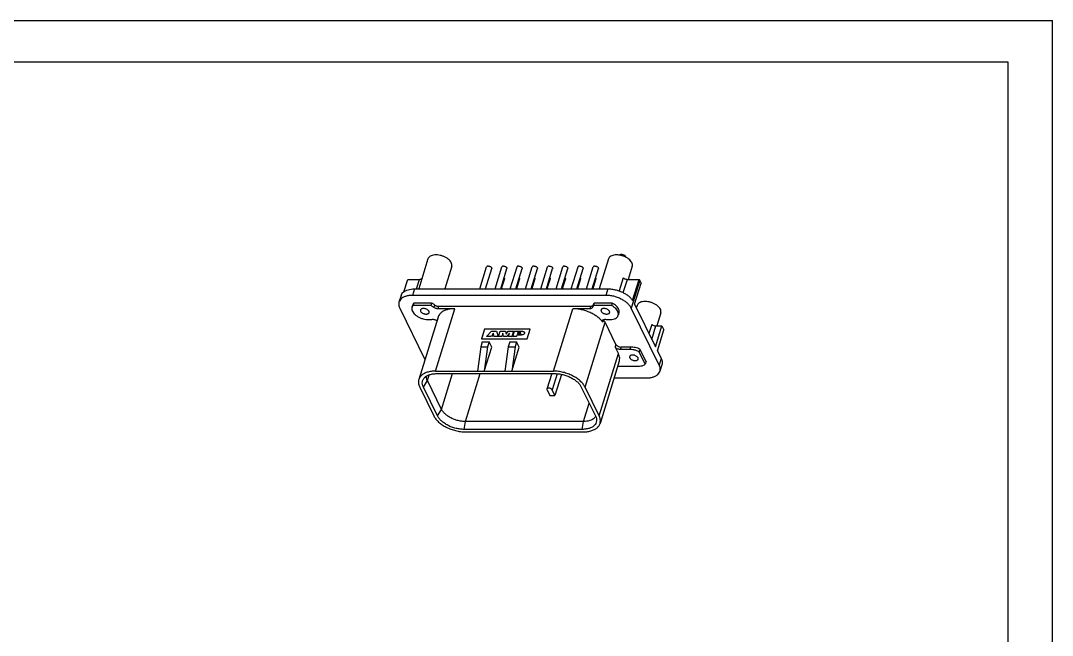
# Model space of a CAD drawing. Extents: x 0 to 420, y 0 to 297.
# Drawn here: x 170.5 to 420, y 148.5 to 297 of the extents above; entities that cross this region are included whole.
import ezdxf

# ---------------------------------------------------------------- set-up
doc = ezdxf.new("R2010")
doc.units = 0
doc.header["$LTSCALE"] = 23.1
doc.layers.get('0').update_dxf_attribs({"linetype": 'CONTINUOUS'})

msp = doc.modelspace()

# ---------------------------------------------------------------- linework, layer by layer
at = {"color": 7, "linetype": 'CONTINUOUS'}
for p, q in [((0, 297), (420, 297)), ((420, 0), (420, 297)), ((17.78, 287.08), (409.21, 287.08)), ((409.21, 287.08), (409.21, 9.23)), ((269, 239.42), (266.77, 232.21)), ((274.74, 237.65), (273.05, 232.21)), ((281.55, 232.21), (283.18, 237.5)), ((282.91, 232.21), (284.43, 237.12)), ((285.23, 232.21), (286.87, 237.5)), ((286.59, 232.21), (288.11, 237.12)), ((288.92, 232.21), (290.55, 237.5)), ((290.28, 232.21), (291.8, 237.12)), ((292.6, 232.21), (294.24, 237.5)), ((293.96, 232.21), (295.48, 237.12)), ((296.29, 232.21), (297.92, 237.5)), ((297.65, 232.21), (299.16, 237.12)), ((299.97, 232.21), (301.61, 237.5)), ((301.33, 232.21), (302.85, 237.12)), ((303.65, 232.21), (305.29, 237.5)), ((305.01, 232.21), (306.53, 237.12)), ((307.34, 232.21), (308.97, 237.5)), ((308.7, 232.21), (310.22, 237.12)), ((312.66, 239.42), (310.43, 232.21)), ((318.4, 237.65), (317.42, 234.5)), ((287.49, 234.63), (286.74, 232.21)), ((291.17, 234.63), (290.42, 232.21)), ((294.86, 234.63), (294.11, 232.21)), ((298.54, 234.63), (297.79, 232.21)), ((302.23, 234.63), (301.48, 232.21)), ((305.91, 234.63), (305.16, 232.21)), ((309.59, 234.63), (308.85, 232.21)), ((316.22, 234.85), (315.25, 231.71)), ((263.17, 231.49), (264.1, 234.5)), ((264.1, 234.5), (266.94, 234.5)), ((265.74, 232.21), (265.25, 230.64)), ((265.74, 232.21), (312.53, 232.21)), ((266.23, 232.21), (266.94, 234.5)), ((312.53, 232.21), (312.04, 230.64)), ((316.23, 231.29), (317.22, 234.5)), ((317.22, 234.5), (320.06, 234.5)), ((320.23, 234.19), (318.17, 227.53)), ((318.48, 229.41), (320.06, 234.5)), ((318.96, 228.48), (320.54, 233.57)), ((320.23, 234.19), (320.54, 233.57)), ((262.49, 230.57), (262, 229.01)), ((312.04, 230.64), (265.25, 230.64)), ((262.17, 227.53), (268.28, 215.1)), ((265.32, 228.34), (265.14, 227.75)), ((265.58, 228.77), (265.39, 228.19)), ((269.71, 228.19), (265.39, 228.19)), ((269.9, 228.77), (265.58, 228.77)), ((269.9, 228.77), (269.71, 228.19)), ((270.6, 228.33), (270.41, 227.74)), ((270.83, 212.33), (275.49, 227.41)), ((271.57, 228), (271.39, 227.41)), ((275.49, 227.41), (271.39, 227.41)), ((271.57, 228), (308.32, 228)), ((299.38, 212.33), (304.04, 227.41)), ((308.14, 227.41), (304.04, 227.41)), ((308.32, 228), (308.14, 227.41)), ((308.97, 228.34), (308.79, 227.74)), ((308.79, 227.74), (308.79, 227.74)), ((309.23, 228.77), (309.05, 228.19)), ((313.37, 228.19), (309.05, 228.19)), ((313.55, 228.77), (309.23, 228.77)), ((313.55, 228.77), (313.37, 228.19)), ((324.92, 213.79), (318.17, 227.53)), ((318.96, 228.48), (324.03, 218.16)), ((319.57, 228.17), (319.39, 227.61)), ((271.46, 225.39), (266.8, 210.31)), ((311.47, 224.73), (311.29, 224.14)), ((315.19, 226.42), (315, 225.83)), ((325.3, 226.4), (324.32, 223.25)), ((282.7, 222.45), (281.98, 220.1)), ((282.71, 222.43), (281.99, 220.09)), ((282.7, 222.45), (282.71, 222.43)), ((293.76, 222.45), (282.7, 222.45)), ((293.75, 222.43), (282.71, 222.43)), ((293.03, 220.1), (293.76, 222.45)), ((306.98, 208.48), (311.82, 224.14)), ((314.46, 218.77), (311.82, 224.14)), ((323.12, 223.6), (322.44, 221.39)), ((323.12, 220), (324.12, 223.25)), ((324.03, 218.16), (325.6, 223.25)), ((324.12, 223.25), (325.6, 223.25)), ((324.49, 217.23), (326.06, 222.32)), ((325.6, 223.25), (326.06, 222.32)), ((281.98, 220.1), (293.03, 220.1)), ((283.16, 220.67), (284.4, 221.97)), ((283.16, 220.67), (283.17, 220.66)), ((284.12, 220.67), (283.16, 220.67)), ((284.13, 220.66), (283.17, 220.66)), ((284.24, 220.81), (284.12, 220.67)), ((284.12, 220.67), (284.13, 220.66)), ((284.24, 220.8), (284.13, 220.66)), ((284.24, 220.81), (284.24, 220.8)), ((285.01, 220.81), (284.24, 220.81)), ((285.01, 220.8), (284.24, 220.8)), ((284.4, 221.97), (285.55, 221.97)), ((284.83, 221.51), (284.51, 221.14)), ((284.51, 221.14), (284.93, 221.14)), ((284.84, 221.49), (284.54, 221.14)), ((284.93, 221.14), (284.83, 221.51)), ((285.04, 220.67), (285.01, 220.81)), ((285.04, 220.67), (285.05, 220.66)), ((286, 220.67), (285.04, 220.67)), ((286, 220.66), (285.05, 220.66)), ((285.55, 221.97), (285.56, 221.95)), ((285.55, 221.97), (286, 220.66)), ((286, 220.67), (286, 220.66)), ((286.04, 220.67), (286.44, 221.97)), ((286.04, 220.67), (286.05, 220.66)), ((286.88, 220.67), (286.04, 220.67)), ((286.89, 220.66), (286.05, 220.66)), ((286.44, 221.97), (287.76, 221.97)), ((287.14, 221.51), (286.88, 220.67)), ((286.88, 220.67), (286.89, 220.66)), ((287.14, 221.48), (286.89, 220.66)), ((287.29, 220.67), (287.14, 221.51)), ((287.29, 220.67), (287.3, 220.66)), ((288.07, 220.67), (287.29, 220.67)), ((288.08, 220.66), (287.3, 220.66)), ((287.76, 221.97), (287.88, 221.3)), ((287.76, 221.97), (287.77, 221.95)), ((287.77, 221.95), (287.88, 221.3)), ((287.88, 221.3), (288.4, 221.97)), ((288.74, 221.51), (288.07, 220.67)), ((288.07, 220.67), (288.08, 220.66)), ((288.73, 221.47), (288.08, 220.66)), ((288.4, 221.97), (289.72, 221.97)), ((288.49, 220.67), (288.74, 221.51)), ((288.49, 220.67), (288.49, 220.66)), ((289.32, 220.67), (288.49, 220.67)), ((289.33, 220.66), (288.49, 220.66)), ((289.72, 221.97), (289.32, 220.67)), ((289.32, 220.67), (289.33, 220.66)), ((289.73, 221.95), (289.33, 220.66)), ((289.55, 220.67), (289.95, 221.97)), ((289.55, 220.67), (289.56, 220.66)), ((290.39, 220.67), (289.55, 220.67)), ((290.4, 220.66), (289.56, 220.66)), ((289.72, 221.97), (289.73, 221.95)), ((289.95, 221.97), (291.49, 221.97)), ((290.51, 221.05), (290.39, 220.67)), ((290.39, 220.67), (290.4, 220.66)), ((290.51, 221.04), (290.4, 220.66)), ((290.51, 221.05), (290.51, 221.04)), ((291.21, 221.05), (290.51, 221.05)), ((291.22, 221.04), (290.51, 221.04)), ((290.68, 221.6), (290.62, 221.41)), ((290.62, 221.41), (291.32, 221.41)), ((290.68, 221.59), (290.63, 221.41)), ((290.68, 221.6), (290.68, 221.59)), ((291.38, 221.6), (290.68, 221.6)), ((291.39, 221.59), (290.68, 221.59)), ((291.21, 221.05), (291.22, 221.04)), ((291.38, 221.6), (291.39, 221.59)), ((292.36, 221.7), (292.36, 221.72)), ((292.36, 221.51), (292.37, 221.49)), ((281.78, 218.2), (280.96, 212.33)), ((282.14, 219.37), (281.78, 218.2)), ((281.78, 218.2), (283.44, 218.2)), ((282.14, 219.37), (283.8, 219.37)), ((283.44, 218.2), (282.62, 212.33)), ((282.62, 212.33), (284.41, 218.13)), ((283.8, 219.37), (283.44, 218.2)), ((284.41, 218.13), (283.8, 219.37)), ((288.41, 218.2), (287.59, 212.33)), ((288.77, 219.37), (288.41, 218.2)), ((288.41, 218.2), (290.07, 218.2)), ((288.77, 219.37), (290.43, 219.37)), ((290.07, 218.2), (289.25, 212.33)), ((289.25, 212.33), (291.04, 218.13)), ((290.43, 219.37), (290.07, 218.2)), ((291.04, 218.13), (290.43, 219.37)), ((314.46, 218.77), (314.28, 218.18)), ((315.06, 216.59), (314.28, 218.18)), ((315.69, 218.14), (315.51, 217.56)), ((317.81, 217.56), (315.51, 217.56)), ((317.99, 218.14), (315.69, 218.14)), ((317.99, 218.14), (317.81, 217.56)), ((320.28, 217.61), (320.1, 217.02)), ((321.74, 214.64), (320.28, 217.61)), ((324.49, 217.23), (325.4, 215.36)), ((310.4, 201.51), (315.06, 216.59)), ((315.27, 214.76), (310.61, 199.68)), ((321.56, 214.05), (320.1, 217.02)), ((321.74, 214.64), (321.56, 214.05)), ((325.4, 215.36), (324.92, 213.79)), ((270.83, 212.33), (299.38, 212.33)), ((314.89, 213.52), (319.79, 213.52)), ((325.57, 213.88), (325.09, 212.32)), ((267.9, 208.48), (268.87, 210.04)), ((268.87, 210.04), (269.31, 211.44)), ((272.29, 203.08), (268.87, 210.04)), ((271.12, 211.73), (299.68, 211.73)), ((272.29, 203.08), (274.96, 211.73)), ((278.05, 200.16), (281.63, 211.73)), ((298.93, 211.73), (297.78, 208.01)), ((300.25, 211.7), (299.05, 207.81)), ((301.31, 211.55), (299.72, 206.43)), ((314.01, 210.69), (321.84, 210.69)), ((267.01, 208.48), (270.43, 201.51)), ((271.31, 201.51), (267.9, 208.48)), ((297.8, 207.81), (298.48, 206.43)), ((299.72, 206.43), (299.05, 207.81)), ((306.09, 208.48), (309.51, 201.51)), ((310.4, 201.51), (306.98, 208.48)), ((298.48, 206.43), (299.72, 206.43)), ((306.61, 200.16), (307.99, 204.62)), ((271.31, 201.51), (272.29, 203.08)), ((277.73, 198.26), (278.05, 200.16)), ((306.61, 200.16), (278.05, 200.16)), ((306.29, 198.26), (306.61, 200.16)), ((306.29, 198.26), (277.73, 198.26)), ((278.03, 197.66), (306.58, 197.66))]:
    msp.add_line(p, q, dxfattribs=at)
for points, knots in [([(274.63, 238.54), (274.56, 238.7), (274.33, 239.02), (273.89, 239.43), (273.33, 239.8), (272.69, 240.09), (272, 240.3), (271.31, 240.41), (270.65, 240.41), (270.05, 240.31), (269.56, 240.11), (269.19, 239.81), (269.04, 239.55), (269, 239.42)], [0, 0, 0, 0, 0.081157, 0.173333, 0.274698, 0.382001, 0.491224, 0.598123, 0.698729, 0.789898, 0.869974, 0.939677, 1, 1, 1, 1]), ([(315.3, 240.35), (315.19, 240.37), (314.85, 240.41), (314.31, 240.41), (313.71, 240.31), (313.21, 240.11), (312.85, 239.81), (312.7, 239.55), (312.66, 239.42)], [0, 0, 0, 0, 0.115825, 0.33717, 0.537751, 0.713929, 0.867283, 1, 1, 1, 1]), ([(315.3, 240.34), (315.31, 240.36), (315.35, 240.43), (315.48, 240.53), (315.68, 240.57), (315.92, 240.57), (316.16, 240.52), (316.39, 240.42), (316.58, 240.28), (316.68, 240.16), (316.7, 240.1)], [0, 0, 0, 0, 0.046605, 0.149375, 0.274817, 0.42101, 0.578602, 0.735137, 0.878427, 1, 1, 1, 1]), ([(316.74, 239.9), (316.61, 239.97), (316.26, 240.12), (315.77, 240.26), (315.42, 240.33), (315.3, 240.35)], [0, 0, 0, 0, 0.283532, 0.762224, 1, 1, 1, 1]), ([(316.7, 240.1), (316.73, 240.06), (316.75, 239.98), (316.74, 239.91), (316.73, 239.89)], [0, 0, 0, 0, 0.761679, 1, 1, 1, 1]), ([(318.29, 238.54), (318.21, 238.7), (317.99, 239.02), (317.55, 239.43), (317.11, 239.72), (316.82, 239.86), (316.74, 239.9)], [0, 0, 0, 0, 0.255767, 0.546264, 0.865717, 1, 1, 1, 1]), ([(274.74, 237.65), (274.74, 237.66), (274.78, 237.8), (274.8, 238.11), (274.7, 238.4), (274.63, 238.54)], [0, 0, 0, 0, 0.021663, 0.485551, 1, 1, 1, 1]), ([(283.61, 237.71), (283.54, 237.71), (283.4, 237.7), (283.25, 237.62), (283.2, 237.53), (283.19, 237.5)], [0, 0, 0, 0, 0.432417, 0.781964, 1, 1, 1, 1]), ([(283.61, 237.71), (283.69, 237.71), (283.86, 237.69), (284.09, 237.6), (284.28, 237.48), (284.41, 237.33), (284.45, 237.19), (284.43, 237.13), (284.43, 237.12)], [0, 0, 0, 0, 0.218804, 0.443594, 0.651811, 0.826598, 0.966668, 1, 1, 1, 1]), ([(287.29, 237.71), (287.22, 237.71), (287.09, 237.7), (286.93, 237.62), (286.88, 237.53), (286.87, 237.5)], [0, 0, 0, 0, 0.432417, 0.781964, 1, 1, 1, 1]), ([(287.29, 237.71), (287.37, 237.71), (287.54, 237.69), (287.77, 237.6), (287.96, 237.48), (288.09, 237.33), (288.13, 237.19), (288.11, 237.13), (288.11, 237.12)], [0, 0, 0, 0, 0.218804, 0.443594, 0.651811, 0.826598, 0.966668, 1, 1, 1, 1]), ([(290.98, 237.71), (290.9, 237.71), (290.77, 237.7), (290.62, 237.62), (290.56, 237.53), (290.55, 237.5)], [0, 0, 0, 0, 0.432417, 0.781964, 1, 1, 1, 1]), ([(290.98, 237.71), (291.06, 237.71), (291.22, 237.69), (291.46, 237.6), (291.65, 237.48), (291.78, 237.33), (291.81, 237.19), (291.8, 237.13), (291.79, 237.12)], [0, 0, 0, 0, 0.218804, 0.443594, 0.651811, 0.826598, 0.966668, 1, 1, 1, 1]), ([(294.66, 237.71), (294.59, 237.71), (294.46, 237.7), (294.3, 237.62), (294.25, 237.53), (294.24, 237.5)], [0, 0, 0, 0, 0.432417, 0.781964, 1, 1, 1, 1]), ([(294.66, 237.71), (294.74, 237.71), (294.91, 237.69), (295.14, 237.6), (295.33, 237.48), (295.46, 237.33), (295.5, 237.19), (295.48, 237.13), (295.48, 237.12)], [0, 0, 0, 0, 0.218804, 0.443594, 0.651811, 0.826598, 0.966668, 1, 1, 1, 1]), ([(298.34, 237.71), (298.27, 237.71), (298.14, 237.7), (297.99, 237.62), (297.93, 237.53), (297.92, 237.5)], [0, 0, 0, 0, 0.432417, 0.781964, 1, 1, 1, 1]), ([(298.34, 237.71), (298.43, 237.71), (298.59, 237.69), (298.82, 237.6), (299.02, 237.48), (299.15, 237.33), (299.18, 237.19), (299.17, 237.13), (299.16, 237.12)], [0, 0, 0, 0, 0.218804, 0.443594, 0.651811, 0.826598, 0.966668, 1, 1, 1, 1]), ([(302.03, 237.71), (301.96, 237.71), (301.83, 237.7), (301.67, 237.62), (301.62, 237.53), (301.61, 237.5)], [0, 0, 0, 0, 0.432417, 0.781964, 1, 1, 1, 1]), ([(302.03, 237.71), (302.11, 237.71), (302.28, 237.69), (302.51, 237.6), (302.7, 237.48), (302.83, 237.33), (302.87, 237.19), (302.85, 237.13), (302.85, 237.12)], [0, 0, 0, 0, 0.218804, 0.443594, 0.651811, 0.826598, 0.966668, 1, 1, 1, 1]), ([(305.71, 237.71), (305.64, 237.71), (305.51, 237.7), (305.35, 237.62), (305.3, 237.53), (305.29, 237.5)], [0, 0, 0, 0, 0.432417, 0.781964, 1, 1, 1, 1]), ([(305.71, 237.71), (305.79, 237.71), (305.96, 237.69), (306.19, 237.6), (306.39, 237.48), (306.52, 237.33), (306.55, 237.19), (306.54, 237.13), (306.53, 237.12)], [0, 0, 0, 0, 0.218804, 0.443594, 0.651811, 0.826598, 0.966668, 1, 1, 1, 1]), ([(309.4, 237.71), (309.33, 237.71), (309.19, 237.7), (309.04, 237.62), (308.99, 237.53), (308.97, 237.5)], [0, 0, 0, 0, 0.432417, 0.781964, 1, 1, 1, 1]), ([(309.4, 237.71), (309.48, 237.71), (309.65, 237.69), (309.88, 237.6), (310.07, 237.48), (310.2, 237.33), (310.23, 237.19), (310.22, 237.13), (310.22, 237.12)], [0, 0, 0, 0, 0.218804, 0.443594, 0.651811, 0.826598, 0.966668, 1, 1, 1, 1]), ([(318.4, 237.65), (318.4, 237.66), (318.44, 237.8), (318.46, 238.11), (318.36, 238.4), (318.29, 238.54)], [0, 0, 0, 0, 0.021663, 0.485551, 1, 1, 1, 1]), ([(266.94, 234.5), (267.04, 234.5), (267.24, 234.52), (267.47, 234.63), (267.56, 234.76), (267.58, 234.82)], [0, 0, 0, 0, 0.418702, 0.761625, 1, 1, 1, 1]), ([(287.47, 234.82), (287.49, 234.77), (287.51, 234.71), (287.49, 234.64), (287.49, 234.63)], [0, 0, 0, 0, 0.80819, 1, 1, 1, 1]), ([(291.15, 234.82), (291.17, 234.77), (291.19, 234.71), (291.18, 234.64), (291.17, 234.63)], [0, 0, 0, 0, 0.80819, 1, 1, 1, 1]), ([(294.84, 234.82), (294.86, 234.77), (294.88, 234.71), (294.86, 234.64), (294.86, 234.63)], [0, 0, 0, 0, 0.80819, 1, 1, 1, 1]), ([(298.52, 234.82), (298.54, 234.77), (298.56, 234.71), (298.55, 234.64), (298.54, 234.63)], [0, 0, 0, 0, 0.80819, 1, 1, 1, 1]), ([(302.2, 234.82), (302.23, 234.77), (302.24, 234.71), (302.23, 234.64), (302.23, 234.63)], [0, 0, 0, 0, 0.80819, 1, 1, 1, 1]), ([(305.89, 234.82), (305.91, 234.77), (305.93, 234.71), (305.91, 234.64), (305.91, 234.63)], [0, 0, 0, 0, 0.80819, 1, 1, 1, 1]), ([(309.57, 234.82), (309.6, 234.77), (309.61, 234.71), (309.6, 234.64), (309.59, 234.63)], [0, 0, 0, 0, 0.80819, 1, 1, 1, 1]), ([(316.22, 234.85), (316.31, 234.78), (316.52, 234.65), (316.86, 234.53), (317.1, 234.5), (317.22, 234.5)], [0, 0, 0, 0, 0.322866, 0.666617, 1, 1, 1, 1]), ([(262.49, 230.57), (262.53, 230.72), (262.68, 231.03), (263.04, 231.43), (263.56, 231.78), (264.2, 232.02), (264.94, 232.17), (265.47, 232.21), (265.74, 232.21)], [0, 0, 0, 0, 0.116035, 0.259864, 0.418081, 0.594209, 0.788754, 1, 1, 1, 1]), ([(286.81, 232.4), (286.82, 232.38), (286.86, 232.32), (286.88, 232.25), (286.88, 232.21)], [0, 0, 0, 0, 0.362504, 1, 1, 1, 1]), ([(290.49, 232.4), (290.5, 232.38), (290.54, 232.32), (290.56, 232.25), (290.56, 232.21)], [0, 0, 0, 0, 0.362504, 1, 1, 1, 1]), ([(294.17, 232.4), (294.19, 232.38), (294.23, 232.32), (294.25, 232.25), (294.25, 232.21)], [0, 0, 0, 0, 0.362504, 1, 1, 1, 1]), ([(297.86, 232.4), (297.87, 232.38), (297.91, 232.32), (297.93, 232.25), (297.93, 232.21)], [0, 0, 0, 0, 0.362504, 1, 1, 1, 1]), ([(301.54, 232.4), (301.56, 232.38), (301.59, 232.32), (301.61, 232.25), (301.61, 232.21)], [0, 0, 0, 0, 0.362504, 1, 1, 1, 1]), ([(305.23, 232.4), (305.24, 232.38), (305.28, 232.32), (305.3, 232.25), (305.3, 232.21)], [0, 0, 0, 0, 0.362504, 1, 1, 1, 1]), ([(308.91, 232.4), (308.93, 232.38), (308.96, 232.32), (308.98, 232.25), (308.98, 232.21)], [0, 0, 0, 0, 0.362504, 1, 1, 1, 1]), ([(312.53, 232.21), (312.82, 232.21), (313.41, 232.17), (314.3, 232.01), (315.17, 231.76), (316.01, 231.42), (316.79, 231), (317.47, 230.52), (318.05, 230), (318.36, 229.61), (318.48, 229.41)], [0, 0, 0, 0, 0.127648, 0.260257, 0.394959, 0.528705, 0.658519, 0.781706, 0.89608, 1, 1, 1, 1]), ([(320.06, 234.5), (320.08, 234.47), (320.12, 234.4), (320.18, 234.29), (320.22, 234.22), (320.23, 234.19)], [0, 0, 0, 0, 0.339866, 0.673166, 1, 1, 1, 1]), ([(265.25, 230.64), (264.96, 230.64), (264.41, 230.6), (263.63, 230.43), (262.96, 230.15), (262.44, 229.76), (262.14, 229.36), (262.03, 229.09), (262, 229.01)], [0, 0, 0, 0, 0.22495, 0.430744, 0.615476, 0.780339, 0.930571, 1, 1, 1, 1]), ([(318.17, 227.53), (318.07, 227.75), (317.79, 228.17), (317.24, 228.75), (316.55, 229.29), (315.75, 229.75), (314.86, 230.13), (313.93, 230.42), (312.99, 230.6), (312.35, 230.64), (312.04, 230.64)], [0, 0, 0, 0, 0.100257, 0.211878, 0.333776, 0.463722, 0.598744, 0.735454, 0.870332, 1, 1, 1, 1]), ([(262, 229.01), (261.97, 228.91), (261.91, 228.63), (261.94, 228.11), (262.08, 227.72), (262.17, 227.53)], [0, 0, 0, 0, 0.192661, 0.577271, 1, 1, 1, 1]), ([(265.14, 227.75), (265.1, 227.63), (265.06, 227.34), (265.18, 226.87), (265.47, 226.4), (265.9, 225.95), (266.46, 225.54), (267.11, 225.21), (267.83, 224.95), (268.56, 224.8), (269.28, 224.75), (269.74, 224.79), (269.96, 224.83)], [0, 0, 0, 0, 0.059314, 0.134571, 0.220565, 0.318516, 0.42706, 0.543163, 0.662821, 0.781622, 0.895249, 1, 1, 1, 1]), ([(265.39, 228.19), (265.29, 228.08), (265.2, 227.93), (265.14, 227.77), (265.14, 227.75)], [0, 0, 0, 0, 0.877439, 1, 1, 1, 1]), ([(265.58, 228.77), (265.48, 228.67), (265.38, 228.53), (265.33, 228.37), (265.32, 228.34)], [0, 0, 0, 0, 0.806106, 1, 1, 1, 1]), ([(267.2, 227.11), (267.19, 227.07), (267.18, 226.96), (267.21, 226.85), (267.24, 226.79)], [0, 0, 0, 0, 0.398587, 1, 1, 1, 1]), ([(269.24, 226.79), (269.21, 226.86), (269.1, 226.99), (268.9, 227.17), (268.64, 227.31), (268.36, 227.41), (268.06, 227.46), (267.78, 227.47), (267.53, 227.42), (267.34, 227.32), (267.24, 227.2), (267.21, 227.12), (267.2, 227.11)], [0, 0, 0, 0, 0.09711, 0.209293, 0.332807, 0.461625, 0.588808, 0.70769, 0.813115, 0.902998, 0.980392, 1, 1, 1, 1]), ([(270.41, 227.74), (270.34, 227.79), (270.2, 227.9), (269.96, 228.05), (269.8, 228.14), (269.71, 228.19)], [0, 0, 0, 0, 0.323904, 0.657769, 1, 1, 1, 1]), ([(270.6, 228.33), (270.53, 228.38), (270.38, 228.49), (270.14, 228.64), (269.98, 228.73), (269.9, 228.77)], [0, 0, 0, 0, 0.323904, 0.657769, 1, 1, 1, 1]), ([(271.39, 227.41), (271.27, 227.41), (271.04, 227.44), (270.71, 227.55), (270.5, 227.67), (270.41, 227.74)], [0, 0, 0, 0, 0.332074, 0.675156, 1, 1, 1, 1]), ([(270.6, 228.33), (270.66, 228.27), (270.81, 228.18), (271.05, 228.08), (271.31, 228.01), (271.48, 228), (271.57, 228)], [0, 0, 0, 0, 0.240861, 0.495925, 0.753105, 1, 1, 1, 1]), ([(275.49, 227.41), (275.16, 227.41), (274.53, 227.37), (273.64, 227.2), (272.86, 226.91), (272.22, 226.52), (271.74, 226.02), (271.53, 225.62), (271.46, 225.4), (271.46, 225.39)], [0, 0, 0, 0, 0.204088, 0.392641, 0.564107, 0.71872, 0.859287, 0.991474, 1, 1, 1, 1]), ([(311.29, 224.14), (311.12, 224.38), (310.72, 224.84), (310, 225.46), (309.16, 226.02), (308.22, 226.5), (307.2, 226.89), (306.15, 227.19), (305.09, 227.37), (304.39, 227.41), (304.04, 227.41)], [0, 0, 0, 0, 0.106114, 0.221828, 0.345576, 0.475234, 0.608265, 0.741912, 0.873354, 1, 1, 1, 1]), ([(308.79, 227.74), (308.77, 227.67), (308.67, 227.54), (308.43, 227.43), (308.24, 227.41), (308.14, 227.41)], [0, 0, 0, 0, 0.270661, 0.600517, 1, 1, 1, 1]), ([(308.32, 228), (308.4, 228), (308.55, 228.01), (308.75, 228.07), (308.85, 228.15), (308.89, 228.19)], [0, 0, 0, 0, 0.381079, 0.714637, 1, 1, 1, 1]), ([(309.05, 228.19), (309.01, 228.14), (308.94, 228.05), (308.85, 227.9), (308.81, 227.8), (308.79, 227.75)], [0, 0, 0, 0, 0.348127, 0.685754, 1, 1, 1, 1]), ([(309.23, 228.77), (309.19, 228.73), (309.12, 228.64), (309.03, 228.49), (308.99, 228.39), (308.97, 228.34)], [0, 0, 0, 0, 0.348127, 0.685754, 1, 1, 1, 1]), ([(310.86, 227.11), (310.85, 227.07), (310.84, 226.96), (310.87, 226.85), (310.9, 226.79)], [0, 0, 0, 0, 0.398587, 1, 1, 1, 1]), ([(312.9, 226.79), (312.86, 226.86), (312.76, 226.99), (312.56, 227.17), (312.3, 227.31), (312.02, 227.41), (311.72, 227.46), (311.44, 227.47), (311.19, 227.42), (310.99, 227.32), (310.89, 227.2), (310.87, 227.12), (310.86, 227.11)], [0, 0, 0, 0, 0.09711, 0.209293, 0.332807, 0.461625, 0.588808, 0.70769, 0.813115, 0.902998, 0.980392, 1, 1, 1, 1]), ([(315, 225.83), (315.02, 225.88), (315.07, 226.07), (315.04, 226.46), (314.84, 226.94), (314.48, 227.4), (313.98, 227.83), (313.58, 228.08), (313.37, 228.19)], [0, 0, 0, 0, 0.048602, 0.196306, 0.362264, 0.55249, 0.766641, 1, 1, 1, 1]), ([(315.18, 226.42), (315.22, 226.52), (315.25, 226.78), (315.17, 227.2), (314.94, 227.64), (314.58, 228.06), (314.11, 228.45), (313.75, 228.67), (313.55, 228.77)], [0, 0, 0, 0, 0.108799, 0.249366, 0.407673, 0.586766, 0.785532, 1, 1, 1, 1]), ([(325.2, 227.29), (325.12, 227.45), (324.9, 227.77), (324.45, 228.18), (323.89, 228.55), (323.25, 228.84), (322.57, 229.05), (321.87, 229.15), (321.21, 229.16), (320.62, 229.06), (320.12, 228.86), (319.75, 228.56), (319.61, 228.3), (319.57, 228.17)], [0, 0, 0, 0, 0.081157, 0.173333, 0.274698, 0.382001, 0.491224, 0.598123, 0.698729, 0.789898, 0.869974, 0.939677, 1, 1, 1, 1]), ([(325.3, 226.4), (325.3, 226.41), (325.34, 226.55), (325.36, 226.86), (325.26, 227.15), (325.2, 227.29)], [0, 0, 0, 0, 0.021663, 0.485551, 1, 1, 1, 1]), ([(267.24, 226.79), (267.27, 226.72), (267.38, 226.58), (267.58, 226.41), (267.84, 226.27), (268.12, 226.17), (268.42, 226.11), (268.7, 226.11), (268.95, 226.16), (269.14, 226.26), (269.24, 226.38), (269.27, 226.45), (269.28, 226.47)], [0, 0, 0, 0, 0.09711, 0.209293, 0.332807, 0.461625, 0.588808, 0.70769, 0.813115, 0.902998, 0.980392, 1, 1, 1, 1]), ([(269.28, 226.47), (269.29, 226.51), (269.3, 226.62), (269.27, 226.73), (269.24, 226.79)], [0, 0, 0, 0, 0.398587, 1, 1, 1, 1]), ([(269.96, 224.83), (270.06, 224.85), (270.26, 224.86), (270.58, 224.81), (270.88, 224.71), (271.08, 224.59), (271.17, 224.52), (271.19, 224.51)], [0, 0, 0, 0, 0.224903, 0.471824, 0.723863, 0.962962, 1, 1, 1, 1]), ([(310.9, 226.79), (310.93, 226.72), (311.03, 226.58), (311.24, 226.41), (311.49, 226.27), (311.78, 226.17), (312.08, 226.11), (312.36, 226.11), (312.61, 226.16), (312.8, 226.26), (312.9, 226.38), (312.93, 226.45), (312.93, 226.47)], [0, 0, 0, 0, 0.09711, 0.209293, 0.332807, 0.461625, 0.588808, 0.70769, 0.813115, 0.902998, 0.980392, 1, 1, 1, 1]), ([(311.2, 224.53), (311.2, 224.53), (311.22, 224.6), (311.31, 224.72), (311.52, 224.82), (311.8, 224.87), (311.99, 224.85), (312.09, 224.83)], [0, 0, 0, 0, 0.007289, 0.198174, 0.423694, 0.693956, 1, 1, 1, 1]), ([(311.82, 224.14), (311.77, 224.24), (311.67, 224.44), (311.54, 224.63), (311.47, 224.73)], [0, 0, 0, 0, 0.490792, 1, 1, 1, 1]), ([(312.09, 224.83), (312.34, 224.8), (312.81, 224.75), (313.48, 224.79), (314.08, 224.94), (314.56, 225.19), (314.87, 225.5), (314.97, 225.74), (315, 225.83)], [0, 0, 0, 0, 0.221114, 0.426333, 0.610338, 0.771342, 0.912902, 1, 1, 1, 1]), ([(312.93, 226.47), (312.95, 226.51), (312.96, 226.62), (312.93, 226.73), (312.9, 226.79)], [0, 0, 0, 0, 0.398587, 1, 1, 1, 1]), ([(311.29, 224.14), (311.25, 224.2), (311.18, 224.33), (311.18, 224.47), (311.2, 224.53)], [0, 0, 0, 0, 0.549545, 1, 1, 1, 1]), ([(323.12, 223.6), (323.21, 223.53), (323.42, 223.4), (323.76, 223.28), (324, 223.25), (324.12, 223.25)], [0, 0, 0, 0, 0.322866, 0.666617, 1, 1, 1, 1]), ([(292.36, 221.51), (292.35, 221.48), (292.33, 221.43), (292.28, 221.35), (292.15, 221.22), (291.96, 221.14), (291.75, 221.09), (291.52, 221.06), (291.33, 221.05), (291.21, 221.05)], [0, 0, 0, 0, 0.062199, 0.120151, 0.23136, 0.46152, 0.586396, 0.718019, 1, 1, 1, 1]), ([(292.37, 221.49), (292.35, 221.44), (292.3, 221.34), (292.18, 221.23), (292.01, 221.14), (291.79, 221.08), (291.52, 221.04), (291.33, 221.04), (291.22, 221.04)], [0, 0, 0, 0, 0.120826, 0.240372, 0.38009, 0.549056, 0.75402, 1, 1, 1, 1]), ([(291.32, 221.41), (291.34, 221.41), (291.38, 221.42), (291.43, 221.46), (291.47, 221.5), (291.47, 221.54), (291.46, 221.56), (291.46, 221.56)], [0, 0, 0, 0, 0.262234, 0.529291, 0.769501, 0.973285, 1, 1, 1, 1]), ([(291.46, 221.56), (291.45, 221.57), (291.43, 221.6), (291.4, 221.6), (291.38, 221.6)], [0, 0, 0, 0, 0.426722, 1, 1, 1, 1]), ([(291.49, 221.97), (291.55, 221.97), (291.68, 221.96), (291.85, 221.95), (292, 221.93), (292.14, 221.89), (292.26, 221.84), (292.32, 221.77), (292.35, 221.73), (292.36, 221.72)], [0, 0, 0, 0, 0.200713, 0.386484, 0.555815, 0.707296, 0.840817, 0.959678, 1, 1, 1, 1]), ([(292.36, 221.72), (292.36, 221.71), (292.37, 221.69), (292.39, 221.62), (292.38, 221.55), (292.36, 221.51)], [0, 0, 0, 0, 0.077582, 0.34358, 1, 1, 1, 1]), ([(315.51, 217.56), (315.38, 217.56), (315.12, 217.59), (314.77, 217.72), (314.47, 217.92), (314.33, 218.09), (314.28, 218.18)], [0, 0, 0, 0, 0.264705, 0.53665, 0.788546, 1, 1, 1, 1]), ([(314.46, 218.77), (314.5, 218.7), (314.6, 218.56), (314.82, 218.39), (315.09, 218.25), (315.38, 218.17), (315.59, 218.14), (315.69, 218.14)], [0, 0, 0, 0, 0.1657, 0.358985, 0.571339, 0.78976, 1, 1, 1, 1]), ([(320.1, 217.02), (319.86, 217.14), (319.36, 217.33), (318.59, 217.51), (318.07, 217.56), (317.81, 217.56)], [0, 0, 0, 0, 0.337845, 0.675734, 1, 1, 1, 1]), ([(320.28, 217.61), (320.1, 217.7), (319.73, 217.85), (319.15, 218.02), (318.57, 218.12), (318.18, 218.14), (317.99, 218.14)], [0, 0, 0, 0, 0.252828, 0.507646, 0.758573, 1, 1, 1, 1]), ([(315.27, 214.76), (315.28, 214.8), (315.34, 215.02), (315.39, 215.44), (315.3, 216.02), (315.15, 216.4), (315.06, 216.59)], [0, 0, 0, 0, 0.061046, 0.354618, 0.664203, 1, 1, 1, 1]), ([(317.76, 215.86), (317.75, 215.82), (317.74, 215.7), (317.77, 215.6), (317.8, 215.54)], [0, 0, 0, 0, 0.398587, 1, 1, 1, 1]), ([(319.8, 215.54), (319.77, 215.61), (319.67, 215.74), (319.46, 215.91), (319.21, 216.06), (318.92, 216.16), (318.62, 216.21), (318.34, 216.22), (318.09, 216.17), (317.9, 216.06), (317.8, 215.95), (317.77, 215.87), (317.76, 215.86)], [0, 0, 0, 0, 0.09711, 0.209293, 0.332807, 0.461625, 0.588808, 0.70769, 0.813115, 0.902998, 0.980392, 1, 1, 1, 1]), ([(317.8, 215.54), (317.84, 215.47), (317.94, 215.33), (318.14, 215.16), (318.4, 215.02), (318.68, 214.92), (318.98, 214.86), (319.26, 214.86), (319.51, 214.91), (319.71, 215.01), (319.81, 215.13), (319.83, 215.2), (319.84, 215.22)], [0, 0, 0, 0, 0.09711, 0.209293, 0.332807, 0.461625, 0.588808, 0.70769, 0.813115, 0.902998, 0.980392, 1, 1, 1, 1]), ([(319.84, 215.22), (319.85, 215.26), (319.86, 215.37), (319.83, 215.48), (319.8, 215.54)], [0, 0, 0, 0, 0.398587, 1, 1, 1, 1]), ([(325.4, 215.36), (325.49, 215.17), (325.64, 214.78), (325.66, 214.27), (325.6, 213.98), (325.57, 213.88)], [0, 0, 0, 0, 0.422729, 0.807339, 1, 1, 1, 1]), ([(270.83, 212.33), (270.47, 212.33), (269.78, 212.29), (268.81, 212.08), (267.99, 211.73), (267.33, 211.25), (266.96, 210.74), (266.83, 210.41), (266.8, 210.31)], [0, 0, 0, 0, 0.22495, 0.430744, 0.615476, 0.780339, 0.930571, 1, 1, 1, 1]), ([(306.98, 208.48), (306.85, 208.74), (306.51, 209.27), (305.82, 209.99), (304.96, 210.65), (303.97, 211.23), (302.88, 211.7), (301.72, 212.06), (300.55, 212.28), (299.77, 212.33), (299.38, 212.33)], [0, 0, 0, 0, 0.100257, 0.211878, 0.333776, 0.463722, 0.598744, 0.735454, 0.870332, 1, 1, 1, 1]), ([(319.79, 213.52), (320.03, 213.52), (320.47, 213.55), (321.08, 213.72), (321.42, 213.93), (321.56, 214.05)], [0, 0, 0, 0, 0.376354, 0.710368, 1, 1, 1, 1]), ([(321.84, 210.69), (322.13, 210.69), (322.68, 210.72), (323.46, 210.89), (324.13, 211.17), (324.65, 211.56), (324.96, 211.97), (325.06, 212.23), (325.09, 212.32)], [0, 0, 0, 0, 0.22495, 0.430744, 0.615476, 0.780339, 0.930571, 1, 1, 1, 1]), ([(325.09, 212.32), (325.12, 212.41), (325.18, 212.7), (325.15, 213.21), (325.01, 213.6), (324.92, 213.79)], [0, 0, 0, 0, 0.192661, 0.577271, 1, 1, 1, 1]), ([(266.8, 210.31), (266.76, 210.19), (266.68, 209.83), (266.72, 209.2), (266.89, 208.71), (267.01, 208.48)], [0, 0, 0, 0, 0.192661, 0.577271, 1, 1, 1, 1]), ([(267.9, 208.48), (267.8, 208.67), (267.65, 209.08), (267.62, 209.71), (267.76, 210.2), (267.91, 210.45), (267.97, 210.53)], [0, 0, 0, 0, 0.304721, 0.587706, 0.862984, 1, 1, 1, 1]), ([(267.97, 210.53), (268.03, 210.62), (268.25, 210.88), (268.73, 211.23), (269.44, 211.52), (270.25, 211.7), (270.82, 211.73), (271.12, 211.73)], [0, 0, 0, 0, 0.092706, 0.287722, 0.505248, 0.744313, 1, 1, 1, 1]), ([(268.87, 210.04), (268.79, 210.22), (268.66, 210.58), (268.63, 210.96), (268.65, 211.14)], [0, 0, 0, 0, 0.523463, 1, 1, 1, 1]), ([(299.68, 211.73), (299.99, 211.73), (300.65, 211.69), (301.63, 211.51), (302.61, 211.21), (303.55, 210.8), (304.4, 210.31), (305.13, 209.74), (305.7, 209.14), (305.99, 208.7), (306.09, 208.48)], [0, 0, 0, 0, 0.126675, 0.261078, 0.399201, 0.536433, 0.668407, 0.791305, 0.90223, 1, 1, 1, 1]), ([(297.78, 208.01), (297.77, 208), (297.76, 207.93), (297.78, 207.86), (297.8, 207.81)], [0, 0, 0, 0, 0.19181, 1, 1, 1, 1]), ([(299.05, 207.81), (299.02, 207.87), (298.92, 207.99), (298.72, 208.12), (298.48, 208.21), (298.23, 208.24), (298.01, 208.21), (297.85, 208.13), (297.79, 208.04), (297.78, 208.01)], [0, 0, 0, 0, 0.137499, 0.301297, 0.478131, 0.650257, 0.801462, 0.923689, 1, 1, 1, 1]), ([(278.05, 200.16), (277.77, 200.16), (277.18, 200.2), (276.3, 200.36), (275.42, 200.63), (274.57, 200.99), (273.81, 201.44), (273.16, 201.94), (272.65, 202.49), (272.39, 202.88), (272.29, 203.08)], [0, 0, 0, 0, 0.126757, 0.261153, 0.399258, 0.536459, 0.668395, 0.791266, 0.902172, 1, 1, 1, 1]), ([(270.43, 201.51), (270.56, 201.25), (270.9, 200.72), (271.59, 200), (272.44, 199.34), (273.44, 198.76), (274.53, 198.29), (275.69, 197.93), (276.86, 197.71), (277.64, 197.66), (278.03, 197.66)], [0, 0, 0, 0, 0.100257, 0.211878, 0.333776, 0.463722, 0.598744, 0.735454, 0.870332, 1, 1, 1, 1]), ([(277.73, 198.26), (277.42, 198.26), (276.76, 198.3), (275.78, 198.49), (274.79, 198.78), (273.86, 199.19), (273.01, 199.69), (272.28, 200.25), (271.71, 200.85), (271.42, 201.3), (271.31, 201.51)], [0, 0, 0, 0, 0.126675, 0.261078, 0.399201, 0.536433, 0.668407, 0.791305, 0.90223, 1, 1, 1, 1]), ([(309.77, 200.53), (309.77, 200.45), (309.76, 200.17), (309.62, 199.69), (309.24, 199.17), (308.68, 198.76), (307.97, 198.47), (307.16, 198.3), (306.58, 198.26), (306.29, 198.26)], [0, 0, 0, 0, 0.053707, 0.182097, 0.315902, 0.462943, 0.626958, 0.807212, 1, 1, 1, 1]), ([(306.58, 197.66), (306.94, 197.66), (307.63, 197.7), (308.6, 197.92), (309.42, 198.27), (310.07, 198.75), (310.45, 199.25), (310.58, 199.58), (310.61, 199.68)], [0, 0, 0, 0, 0.22495, 0.430744, 0.615476, 0.780339, 0.930571, 1, 1, 1, 1]), ([(309.55, 201.42), (309.47, 201.27), (309.24, 200.97), (308.75, 200.61), (308.12, 200.35), (307.39, 200.19), (306.87, 200.16), (306.61, 200.16)], [0, 0, 0, 0, 0.151131, 0.333545, 0.537018, 0.760671, 1, 1, 1, 1]), ([(309.51, 201.51), (309.61, 201.32), (309.73, 200.99), (309.77, 200.65), (309.77, 200.53)], [0, 0, 0, 0, 0.644837, 1, 1, 1, 1]), ([(310.61, 199.68), (310.65, 199.8), (310.72, 200.16), (310.69, 200.79), (310.52, 201.28), (310.4, 201.51)], [0, 0, 0, 0, 0.192661, 0.577271, 1, 1, 1, 1])]:
    msp.add_open_spline(points, degree=3, knots=knots, dxfattribs=at)
for points in [[(287.47, 234.82), (287.46, 234.84), (287.44, 234.87), (287.43, 234.89)], [(291.15, 234.82), (291.14, 234.84), (291.13, 234.87), (291.11, 234.89)], [(294.84, 234.82), (294.82, 234.84), (294.81, 234.87), (294.8, 234.89)], [(298.52, 234.82), (298.51, 234.84), (298.5, 234.87), (298.48, 234.89)], [(302.2, 234.82), (302.19, 234.84), (302.18, 234.87), (302.16, 234.89)], [(305.89, 234.82), (305.88, 234.84), (305.86, 234.87), (305.85, 234.89)], [(309.57, 234.82), (309.56, 234.84), (309.55, 234.87), (309.53, 234.89)], [(308.89, 228.19), (308.93, 228.23), (308.96, 228.27), (308.97, 228.32)], [(311.44, 224.77), (311.45, 224.75), (311.46, 224.74), (311.47, 224.73)], [(291.45, 221.57), (291.43, 221.58), (291.41, 221.59), (291.39, 221.59)]]:
    msp.add_open_spline(points, degree=3, dxfattribs=at)

doc.saveas('drawing.dxf')
